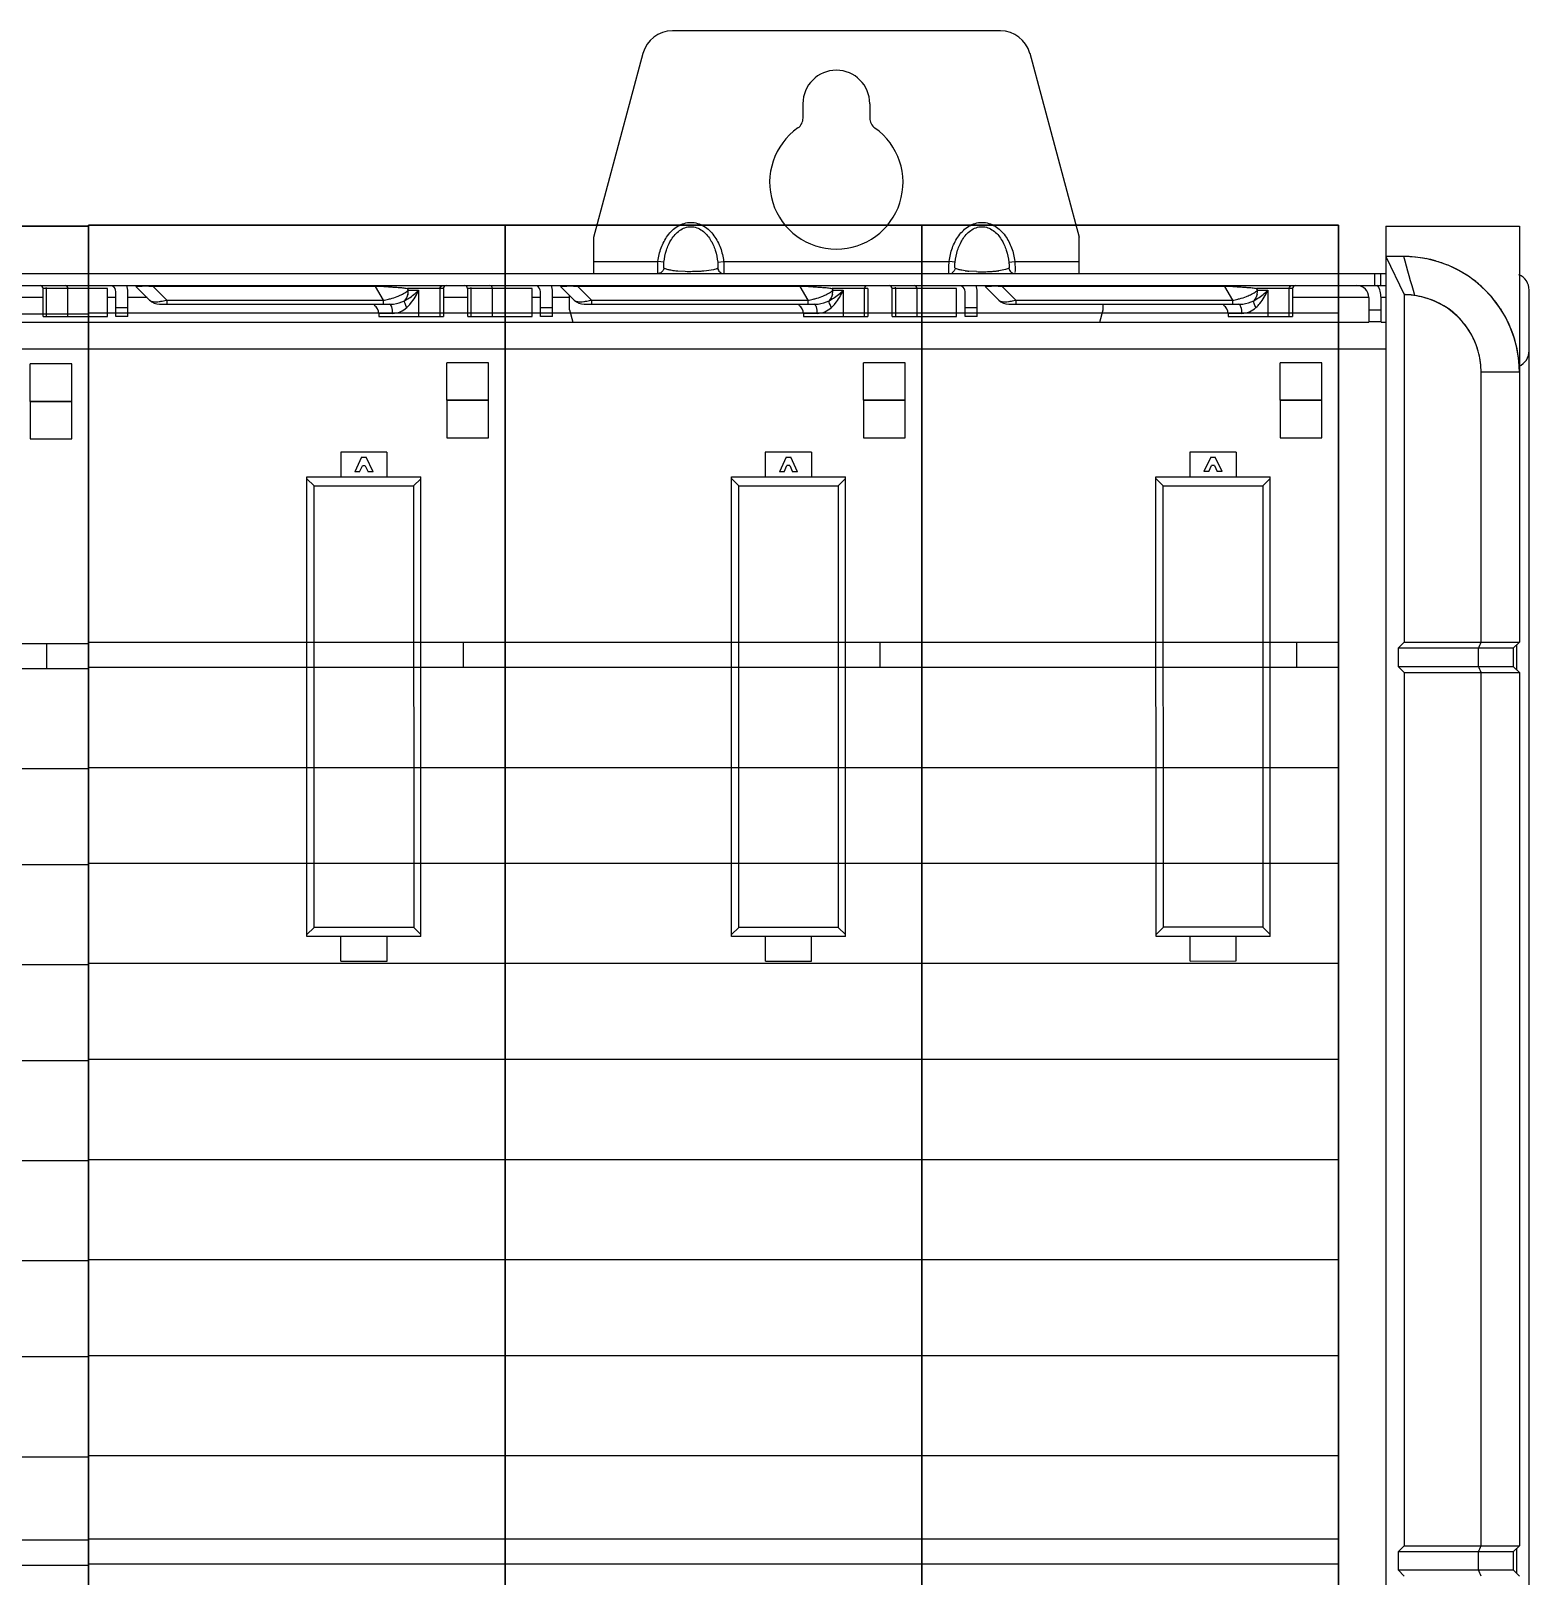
# Model space of a CAD drawing. Header units: millimetres. Extents: x 30557 to 235556, y -116603 to -73383.
# Drawn here: x 124120.8 to 124269.3, y -75190.3 to -75037.1 of the extents above; entities that cross this region are included whole.
import ezdxf

# ---------------------------------------------------------------- set-up
doc = ezdxf.new("R2010")
doc.units = ezdxf.units.MM

# ---------------------------------------------------------------- blocks, each defined once
blk = doc.blocks.new('1756-A10-Z')
at = {"color": 7, "linetype": 'Continuous'}
for p, q in [((355.83, 24.85), (328.72, 24.85)), ((322.23, 7.81), (326.3, 22.99)), ((358.25, 22.99), (362.32, 7.81)), ((339.52, 17.64), (339.52, 18.83)), ((345.03, 18.83), (345.03, 17.64)), ((322.23, 4.8), (322.23, 7.81)), ((362.32, 4.8), (362.32, 7.81)), ((387.68, 8.71), (398.7, 8.71)), ((387.68, 8.71), (387.68, -136.42)), ((398.7, 8.71), (398.7, -25.67)), ((389.15, 6.2), (387.68, 6.2)), ((387.68, 6.2), (389.18, 3.05)), ((211.64, 4.8), (387.68, 4.8)), ((386.73, 4.8), (386.73, 3.8)), ((211.64, 3.8), (387.68, 3.8)), ((276.73, 1.25), (276.73, 3.55)), ((282.05, 1.25), (282.05, 3.55)), ((282.74, 1.25), (282.74, 3.3)), ((283.74, 1.25), (283.74, 3.3)), ((284.4, 3.72), (285.53, 2.59)), ((309.8, 3.55), (309.8, 1.25)), ((311.81, 1.25), (311.81, 3.55)), ((317.13, 1.25), (317.13, 3.55)), ((317.82, 1.25), (317.82, 3.3)), ((318.82, 1.25), (318.82, 3.3)), ((319.48, 3.72), (320.61, 2.59)), ((320.22, 1.79), (320.22, 2.98)), ((344.88, 3.55), (344.88, 1.25)), ((346.88, 1.25), (346.88, 3.55)), ((352.21, 1.25), (352.21, 3.55)), ((352.9, 1.25), (352.9, 3.3)), ((353.9, 1.25), (353.9, 3.3)), ((354.56, 3.72), (355.69, 2.59)), ((379.96, 3.55), (379.96, 1.25)), ((386.27, 2.8), (386.27, 0.79)), ((387.28, 0.79), (387.28, 2.8)), ((389.18, 3.05), (389.18, -25.67)), ((399.5, -131.13), (399.5, 3.42)), ((286.35, 2.25), (305.35, 2.25)), ((304.47, 1.5), (304.47, 1.25)), ((320.22, 1.79), (320.5, 0.78)), ((321.43, 2.25), (340.43, 2.25)), ((339.55, 1.5), (339.55, 1.25)), ((356.51, 2.25), (375.51, 2.25)), ((364.05, 0.78), (364.32, 1.79)), ((364.32, 1.79), (364.32, 2.25)), ((374.63, 1.5), (374.63, 1.25)), ((212.35, 0.78), (386.27, 0.78)), ((276.73, 1.25), (282.05, 1.25)), ((283.74, 1.25), (282.74, 1.25)), ((304.47, 1.25), (309.8, 1.25)), ((311.81, 1.25), (317.13, 1.25)), ((318.82, 1.25), (317.82, 1.25)), ((339.55, 1.25), (344.88, 1.25)), ((346.88, 1.25), (352.21, 1.25)), ((353.9, 1.25), (352.9, 1.25)), ((374.63, 1.25), (379.96, 1.25)), ((387.28, 0.79), (386.27, 0.79)), ((387.28, 0.78), (387.68, 0.78)), ((211.64, -1.44), (387.68, -1.42)), ((395.54, -25.67), (395.54, -3.35)), ((305.14, -9.98), (301.32, -9.98)), ((301.32, -9.98), (301.32, -12.01)), ((305.14, -9.98), (305.14, -12.01)), ((340.22, -9.97), (336.4, -9.97)), ((336.4, -9.97), (336.4, -12)), ((340.22, -9.97), (340.22, -12)), ((375.3, -9.97), (371.48, -9.97)), ((371.48, -9.97), (371.48, -12)), ((375.3, -9.97), (375.3, -12)), ((303.04, -10.38), (302.48, -11.58)), ((302.88, -11.58), (303.11, -11.09)), ((303.04, -10.38), (303.42, -10.38)), ((303.35, -11.09), (303.11, -11.09)), ((303.35, -11.09), (303.58, -11.58)), ((303.99, -11.58), (303.42, -10.38)), ((338.12, -10.37), (337.56, -11.58)), ((337.96, -11.58), (338.19, -11.08)), ((338.12, -10.37), (338.5, -10.37)), ((338.43, -11.08), (338.19, -11.08)), ((338.43, -11.08), (338.66, -11.58)), ((339.06, -11.58), (338.5, -10.37)), ((373.2, -10.37), (372.64, -11.57)), ((373.04, -11.57), (373.27, -11.08)), ((373.2, -10.37), (373.58, -10.37)), ((373.51, -11.08), (373.27, -11.08)), ((373.51, -11.08), (373.74, -11.57)), ((374.14, -11.57), (373.58, -10.37)), ((298.52, -12.01), (307.94, -12.01)), ((298.53, -49.99), (298.52, -12.01)), ((298.52, -12.16), (299.12, -12.76)), ((299.12, -12.76), (307.34, -12.76)), ((299.13, -49.24), (299.12, -12.76)), ((302.88, -11.58), (302.48, -11.58)), ((303.99, -11.58), (303.58, -11.58)), ((307.94, -12.16), (307.34, -12.76)), ((307.34, -12.76), (307.35, -49.24)), ((307.95, -49.99), (307.94, -12.01)), ((333.6, -12), (343.02, -12)), ((333.61, -49.99), (333.6, -12)), ((333.6, -12.15), (334.2, -12.76)), ((334.2, -12.76), (342.42, -12.75)), ((334.21, -49.24), (334.2, -12.76)), ((337.96, -11.58), (337.56, -11.58)), ((339.06, -11.58), (338.66, -11.58)), ((343.02, -12.15), (342.42, -12.75)), ((342.42, -12.75), (342.43, -49.24)), ((343.03, -49.99), (343.02, -12)), ((368.68, -12), (378.1, -12)), ((368.69, -49.99), (368.68, -12)), ((368.68, -12.15), (369.28, -12.75)), ((369.28, -12.75), (377.5, -12.75)), ((369.29, -49.23), (369.28, -12.75)), ((373.04, -11.57), (372.64, -11.57)), ((374.14, -11.57), (373.74, -11.57)), ((378.1, -12.15), (377.5, -12.75)), ((377.5, -12.75), (377.51, -49.23)), ((378.11, -49.98), (378.1, -12)), ((388.68, -26.17), (389.18, -25.67)), ((398.2, -26.17), (388.68, -26.17)), ((388.68, -26.17), (388.68, -27.67)), ((389.18, -25.67), (398.7, -25.67)), ((395.32, -27.67), (395.32, -26.17)), ((398.7, -25.67), (398.2, -26.17)), ((398.2, -26.17), (398.2, -27.67)), ((398.5, -27.97), (398.5, -25.87)), ((388.68, -27.67), (398.2, -27.67)), ((388.68, -27.67), (389.18, -28.17)), ((398.2, -27.67), (398.7, -28.17)), ((389.18, -28.17), (398.7, -28.17)), ((389.18, -28.17), (389.18, -100.34)), ((395.54, -100.34), (395.54, -28.17)), ((398.7, -28.17), (398.7, -100.34)), ((298.53, -49.84), (299.13, -49.24)), ((307.35, -49.24), (299.13, -49.24)), ((307.95, -49.84), (307.35, -49.24)), ((333.61, -49.84), (334.21, -49.24)), ((342.43, -49.24), (334.21, -49.24)), ((343.03, -49.84), (342.43, -49.24)), ((368.69, -49.84), (369.29, -49.23)), ((377.51, -49.23), (369.29, -49.23)), ((378.11, -49.83), (377.51, -49.23)), ((307.95, -49.99), (298.53, -49.99)), ((301.33, -52.02), (301.33, -49.99)), ((305.15, -52.02), (305.15, -49.99)), ((343.03, -49.99), (333.61, -49.99)), ((336.41, -52.02), (336.41, -49.99)), ((340.23, -52.02), (340.23, -49.99)), ((378.11, -49.98), (368.69, -49.99)), ((371.49, -52.02), (371.49, -49.99)), ((375.31, -52.01), (375.31, -49.99)), ((301.33, -52.02), (305.15, -52.02)), ((336.41, -52.02), (340.23, -52.02)), ((371.49, -52.02), (375.31, -52.01)), ((388.68, -100.84), (389.18, -100.34)), ((398.2, -100.84), (388.68, -100.84)), ((388.68, -100.84), (388.68, -102.34)), ((389.18, -100.34), (398.7, -100.34)), ((395.32, -102.34), (395.32, -100.84)), ((398.7, -100.34), (398.2, -100.84)), ((398.2, -100.84), (398.2, -102.34)), ((398.5, -102.64), (398.5, -100.54)), ((388.68, -102.34), (398.2, -102.34)), ((388.68, -102.34), (389.18, -102.84)), ((398.2, -102.34), (398.7, -102.84))]:
    blk.add_line(p, q, dxfattribs=at)
at = {"color": 9, "linetype": 'Continuous'}
for p, q in [((322.23, 5.8), (327.53, 5.8)), ((328.03, 5.74), (327.53, 5.8)), ((332.47, 5.74), (332.96, 5.8)), ((332.96, 5.8), (351.59, 5.8)), ((352.08, 5.74), (351.59, 5.8)), ((352.11, 5.22), (352.08, 5.24)), ((352.21, 5.17), (352.11, 5.22)), ((356.52, 5.74), (357.01, 5.8)), ((357.01, 5.8), (362.32, 5.8)), ((329.79, 4.95), (329.17, 4.99)), ((352.92, 5.02), (352.64, 5.06)), ((353.84, 4.95), (353.22, 4.99)), ((387.24, 4.8), (387.24, 3.8)), ((276.73, 2.8), (274.72, 2.8)), ((282.05, 3.55), (276.73, 3.55)), ((276.99, 3.55), (276.99, 1.25)), ((278.78, 1.25), (278.78, 3.55)), ((282.74, 2.8), (282.05, 2.8)), ((285.33, 2.8), (283.74, 2.8)), ((304.18, 3.72), (285.82, 3.72)), ((286.95, 2.59), (285.82, 3.72)), ((286.95, 2.59), (304.83, 2.59)), ((286.95, 2.59), (286.95, 2.25)), ((304.18, 3.72), (304.83, 2.59)), ((304.83, 2.59), (304.83, 2.25)), ((309.8, 3.55), (306.84, 3.55)), ((306.92, 3.41), (306.84, 3.55)), ((306.92, 3.41), (307.75, 3.41)), ((307.75, 3.41), (307.75, 1.25)), ((309.53, 1.25), (309.53, 3.55)), ((311.81, 2.8), (309.8, 2.8)), ((317.13, 3.55), (311.81, 3.55)), ((312.07, 3.55), (312.07, 1.25)), ((313.86, 1.25), (313.86, 3.55)), ((317.82, 2.8), (317.13, 2.8)), ((320.22, 2.8), (318.82, 2.8)), ((339.26, 3.72), (320.9, 3.72)), ((322.03, 2.59), (320.9, 3.72)), ((322.03, 2.59), (339.91, 2.59)), ((322.03, 2.59), (322.03, 2.25)), ((339.26, 3.72), (339.91, 2.59)), ((339.91, 2.59), (339.91, 2.25)), ((344.88, 3.55), (341.92, 3.55)), ((342, 3.41), (341.92, 3.55)), ((342, 3.41), (342.83, 3.41)), ((342.83, 3.41), (342.83, 1.25)), ((344.61, 1.25), (344.61, 3.55)), ((352.21, 3.55), (346.88, 3.55)), ((347.15, 3.55), (347.15, 1.25)), ((348.94, 1.25), (348.94, 3.55)), ((374.34, 3.72), (355.98, 3.72)), ((357.11, 2.59), (355.98, 3.72)), ((357.11, 2.59), (374.99, 2.59)), ((357.11, 2.59), (357.11, 2.25)), ((374.34, 3.72), (374.99, 2.59)), ((374.99, 2.59), (374.99, 2.25)), ((379.96, 3.55), (376.99, 3.55)), ((377.08, 3.41), (376.99, 3.55)), ((377.08, 3.41), (377.91, 3.41)), ((377.91, 3.41), (377.91, 1.25)), ((379.69, 1.25), (379.69, 3.55)), ((386.27, 2.8), (379.96, 2.8)), ((387.68, 2.8), (387.28, 2.8)), ((282.74, 2), (283.74, 2)), ((305.62, 1.5), (304.47, 1.5)), ((317.82, 2), (318.82, 2)), ((340.7, 1.5), (339.55, 1.5)), ((352.9, 2), (353.9, 2)), ((375.77, 1.5), (374.63, 1.5)), ((386.27, 1.79), (387.28, 1.79)), ((398.7, -3.35), (395.54, -3.35))]:
    blk.add_line(p, q, dxfattribs=at)
at = {"color": 7, "linetype": 'Continuous'}
for centre, radius, start, end in [((328.72, 22.34), 2.51, 90, 165), ((355.83, 22.34), 2.51, 15, 90), ((342.27, 18.83), 2.76, 0, 180), ((342.27, 12.32), 5.51, 125.2344, 54.7093), ((338.52, 17.64), 1, 305.2344, 0), ((346.03, 17.64), 1, 180, 234.7656), ((389.14, -3.36), 9.56, 78.8814, 89.9549), ((389.15, -3.35), 9.55, 0, 90), ((389.13, -3.46), 9.67, 74.2234, 78.9003), ((389.15, -3.37), 9.57, 67.5257, 74.2309), ((389.19, -3.28), 9.48, 61.945, 67.5057), ((389.15, -3.34), 9.54, 55.9434, 61.942), ((389.13, -3.37), 9.58, 48.7747, 55.9401), ((389.14, -3.36), 9.56, 44.4925, 48.772), ((398.13, 3.42), 1.38, 0, 67.3162), ((276.48, 3.55), 0.251, 0, 90), ((282.24, 3.3), 0.501, 0, 59.8811), ((282.24, 3.3), 1.5, 0, 19.7047), ((286.35, 3.41), 1.15, 225.0001, 270), ((310.05, 3.55), 0.251, 90, 180), ((311.55, 3.55), 0.251, 0, 90), ((317.32, 3.3), 0.501, 0, 59.8811), ((317.32, 3.3), 1.5, 0, 19.7047), ((321.43, 3.41), 1.15, 225.0001, 270), ((346.63, 3.55), 0.251, 0, 90), ((352.4, 3.3), 0.501, 0, 59.8811), ((352.4, 3.3), 1.5, 0, 19.7047), ((356.51, 3.41), 1.15, 225.0001, 270), ((380.21, 3.55), 0.251, 90, 180), ((385.27, 2.8), 1, 0, 90), ((385.27, 2.8), 2, 0, 30.6086), ((389.15, -3.36), 6.4, 81.7965, 89.7258), ((389.15, -3.34), 6.39, 88.9647, 89.7305), ((389.15, -3.35), 6.39, 87.0836, 88.9645), ((389.15, -3.35), 6.4, 84.4388, 87.0836), ((389.15, -3.35), 6.39, 82.5776, 84.4388), ((389.15, -3.34), 6.39, 81.7918, 82.5774), ((389.14, -3.38), 6.42, 68.205, 81.7517), ((389.15, -3.35), 6.39, 0, 81.7918), ((389.16, -3.34), 6.38, 60.4017, 68.2029), ((389.13, -3.37), 9.58, 34.5763, 44.4814), ((303.72, 1.5), 0.752, 0, 60), ((338.8, 1.5), 0.752, 0, 60), ((373.88, 1.5), 0.752, 0, 60), ((389.15, -3.34), 6.39, 54.5269, 60.3796), ((389.13, -3.37), 6.43, 42.1146, 54.524), ((389.15, -3.35), 9.55, 33.1022, 34.5673), ((389.19, -3.33), 9.51, 22.0132, 33.1008), ((389.19, -3.31), 6.34, 40.8974, 42.085), ((389.12, -3.36), 6.42, 27.2727, 40.8563), ((389.23, -3.31), 9.47, 21.6924, 21.9883), ((389.1, -3.36), 9.6, 0.0592, 21.7041), ((389.15, -3.35), 6.39, 21.898, 27.2685), ((389.16, -3.34), 6.38, 13.5904, 21.8762), ((389.12, -3.35), 6.42, 0.0402, 13.5877), ((398.13, -1.59), 1.38, 292.6838, 0), ((166.52, 75.41), 250.34, 336.0607, 336.1861), ((166.52, -129.25), 250.34, 23.8139, 23.9393), ((166.52, 0.74), 250.34, 336.0607, 336.1861), ((166.52, -203.92), 250.34, 23.8139, 23.9393)]:
    blk.add_arc(centre, radius, start, end, dxfattribs=at)
at = {"color": 9, "linetype": 'Continuous'}
for centre, radius, start, end in [((48.49, -92.04), 354.54, 15.5462, 16.0875), ((353.94, 13.47), 8.51, 263.1212, 265.1579), ((354.3, 18.7), 13.76, 268.0953, 273.228), ((354.46, 15.83), 10.88, 273.2634, 274.8959), ((354.67, 13.43), 8.47, 274.8716, 276.9097), ((284.56, -21.98), 25.73, 88.202, 89.1685), ((283.93, -43.01), 46.77, 87.688, 88.246), ((285.09, 10.78), 8.39, 282.3932, 282.8104), ((303.03, -33.72), 37.47, 87.1671, 88.2388), ((303.96, 8.21), 5.69, 278.8504, 283.2915), ((302.84, -37.74), 41.49, 86.6564, 87.1871), ((302.93, -36.35), 40.09, 86.0929, 86.6603), ((303.92, 8.4), 5.88, 283.2481, 284.8125), ((304, 8.12), 5.59, 284.7498, 290.9039), ((303.25, -31.65), 35.38, 85.448, 86.099), ((303.87, -23.97), 27.68, 84.6353, 85.4601), ((304.77, -14.5), 18.16, 83.4666, 84.667), ((305.59, 3.41), 1.32, 345.1743, 0.0043), ((319.64, -21.98), 25.73, 88.202, 89.1685), ((319.01, -43.01), 46.77, 87.688, 88.246), ((320.17, 10.78), 8.39, 282.3932, 282.8104), ((338.11, -33.72), 37.47, 87.1671, 88.2388), ((339.04, 8.21), 5.69, 278.8504, 283.2915), ((337.92, -37.74), 41.49, 86.6564, 87.1871), ((338.01, -36.35), 40.09, 86.0929, 86.6603), ((339, 8.4), 5.88, 283.2481, 284.8125), ((339.08, 8.12), 5.59, 284.7498, 290.9039), ((338.33, -31.65), 35.38, 85.448, 86.099), ((338.95, -23.97), 27.68, 84.6353, 85.4601), ((339.85, -14.5), 18.16, 83.4666, 84.667), ((340.67, 3.41), 1.32, 345.1743, 0.0043), ((354.72, -21.98), 25.73, 88.202, 89.1685), ((354.09, -43.01), 46.77, 87.688, 88.246), ((355.25, 10.78), 8.39, 282.3932, 282.8104), ((373.19, -33.72), 37.47, 87.1671, 88.2388), ((374.12, 8.21), 5.69, 278.8504, 283.2915), ((373, -37.74), 41.49, 86.6564, 87.1871), ((373.09, -36.35), 40.09, 86.0929, 86.6603), ((374.08, 8.4), 5.88, 283.2481, 284.8125), ((374.16, 8.12), 5.59, 284.7498, 290.9039), ((373.41, -31.65), 35.38, 85.448, 86.099), ((374.03, -23.97), 27.68, 84.6353, 85.4601), ((374.93, -14.5), 18.16, 83.4666, 84.667), ((375.75, 3.41), 1.32, 345.1743, 0.0043)]:
    blk.add_arc(centre, radius, start, end, dxfattribs=at)
for points, knots in [([(327.53, 5.8), (327.58, 6.18), (327.76, 6.93), (328.28, 7.95), (329.11, 8.78), (330.25, 9.14), (331.39, 8.78), (332.21, 7.95), (332.74, 6.93), (332.91, 6.18), (332.96, 5.8)], [0, 0, 0, 0, 0.125467, 0.250797, 0.375761, 0.499997, 0.624234, 0.7492, 0.874531, 1, 1, 1, 1]), ([(351.59, 5.8), (351.64, 6.18), (351.81, 6.93), (352.34, 7.95), (353.16, 8.78), (354.3, 9.14), (355.44, 8.78), (356.27, 7.95), (356.79, 6.93), (356.97, 6.18), (357.01, 5.8)], [0, 0, 0, 0, 0.125467, 0.250797, 0.375761, 0.499997, 0.624234, 0.7492, 0.874531, 1, 1, 1, 1]), ([(328.03, 5.74), (328.06, 6.07), (328.2, 6.72), (328.6, 7.64), (329.26, 8.41), (330.25, 8.79), (331.24, 8.41), (331.89, 7.64), (332.3, 6.72), (332.43, 6.07), (332.47, 5.74)], [0, 0, 0, 0, 0.125379, 0.250713, 0.375821, 0.499999, 0.624176, 0.749286, 0.87462, 1, 1, 1, 1]), ([(352.08, 5.74), (352.12, 6.07), (352.25, 6.72), (352.66, 7.64), (353.31, 8.41), (354.3, 8.79), (355.29, 8.41), (355.94, 7.64), (356.35, 6.72), (356.48, 6.07), (356.52, 5.74)], [0, 0, 0, 0, 0.125379, 0.250713, 0.375821, 0.499999, 0.624176, 0.749286, 0.87462, 1, 1, 1, 1]), ([(327.53, 4.8), (327.53, 4.8), (327.52, 4.84), (327.51, 4.92), (327.51, 5.14), (327.51, 5.44), (327.53, 5.67), (327.53, 5.8)], [0, 0, 0, 0, 0.021757, 0.07877, 0.294918, 0.618419, 1, 1, 1, 1]), ([(328.03, 5.24), (328.01, 5.25), (328.01, 5.32), (328, 5.47), (328.01, 5.63), (328.03, 5.74)], [0, 0, 0, 0, 0.110924, 0.332358, 1, 1, 1, 1]), ([(328.15, 5.17), (328.14, 5.18), (328.09, 5.19), (328.05, 5.22), (328.03, 5.24)], [0, 0, 0, 0, 0.30458, 1, 1, 1, 1]), ([(328.59, 5.06), (328.54, 5.07), (328.4, 5.1), (328.25, 5.13), (328.15, 5.17)], [0, 0, 0, 0, 0.312595, 1, 1, 1, 1]), ([(332.47, 5.24), (332.37, 5.16), (331.97, 5.07), (331.6, 5.01), (331.33, 4.99)], [0, 0, 0, 0, 0.316832, 1, 1, 1, 1]), ([(332.47, 5.74), (332.48, 5.63), (332.49, 5.47), (332.48, 5.32), (332.48, 5.25), (332.47, 5.24)], [0, 0, 0, 0, 0.667567, 0.889054, 1, 1, 1, 1]), ([(332.47, 5.24), (332.48, 5.12), (332.6, 4.89), (332.84, 4.8), (332.96, 4.8)], [0, 0, 0, 0, 0.501133, 1, 1, 1, 1]), ([(332.96, 5.8), (332.97, 5.67), (332.98, 5.44), (332.98, 5.14), (332.98, 4.92), (332.97, 4.84), (332.97, 4.8), (332.96, 4.8)], [0, 0, 0, 0, 0.38158, 0.705082, 0.92123, 0.978243, 1, 1, 1, 1]), ([(351.57, 5.09), (351.57, 5.14), (351.57, 5.38), (351.58, 5.62), (351.59, 5.8)], [0, 0, 0, 0, 0.214221, 1, 1, 1, 1]), ([(352.08, 5.24), (352.07, 5.25), (352.07, 5.32), (352.06, 5.47), (352.07, 5.63), (352.08, 5.74)], [0, 0, 0, 0, 0.110924, 0.332358, 1, 1, 1, 1]), ([(352.64, 5.06), (352.6, 5.07), (352.45, 5.1), (352.3, 5.13), (352.21, 5.17)], [0, 0, 0, 0, 0.312595, 1, 1, 1, 1]), ([(356.52, 5.24), (356.45, 5.18), (356.16, 5.09), (355.88, 5.04), (355.68, 5.02)], [0, 0, 0, 0, 0.333374, 1, 1, 1, 1]), ([(356.52, 5.74), (356.53, 5.63), (356.55, 5.47), (356.53, 5.32), (356.54, 5.25), (356.52, 5.24)], [0, 0, 0, 0, 0.667567, 0.889054, 1, 1, 1, 1]), ([(356.52, 5.24), (356.54, 5.12), (356.65, 4.89), (356.9, 4.8), (357.01, 4.8)], [0, 0, 0, 0, 0.501133, 1, 1, 1, 1]), ([(357.01, 5.8), (357.02, 5.71), (357.03, 5.4), (357.05, 5.09), (357.03, 4.88)], [0, 0, 0, 0, 0.314008, 1, 1, 1, 1]), ([(329.17, 4.99), (329.11, 4.99), (328.92, 5.01), (328.73, 5.04), (328.59, 5.06)], [0, 0, 0, 0, 0.28772, 1, 1, 1, 1]), ([(331.33, 4.99), (331.22, 4.98), (330.71, 4.95), (330.19, 4.94), (329.79, 4.95)], [0, 0, 0, 0, 0.220188, 1, 1, 1, 1]), ([(351.59, 4.8), (351.58, 4.8), (351.57, 4.84), (351.57, 4.92), (351.57, 5.02), (351.57, 5.09)], [0, 0, 0, 0, 0.073771, 0.267092, 1, 1, 1, 1]), ([(278.78, 3.55), (278.78, 3.61), (278.74, 3.74), (278.62, 3.8), (278.56, 3.8)], [0, 0, 0, 0, 0.525326, 1, 1, 1, 1]), ([(284.4, 3.72), (284.38, 3.75), (284.73, 3.74), (284.79, 3.75), (284.93, 3.75)], [0, 0, 0, 0, 0.195962, 1, 1, 1, 1]), ([(285.53, 2.59), (285.61, 2.52), (285.89, 2.45), (286.16, 2.46), (286.33, 2.48)], [0, 0, 0, 0, 0.375942, 1, 1, 1, 1]), ([(286.33, 2.48), (286.37, 2.49), (286.56, 2.51), (286.75, 2.55), (286.89, 2.58)], [0, 0, 0, 0, 0.235343, 1, 1, 1, 1]), ([(305.99, 2.9), (306.04, 2.92), (306.22, 2.99), (306.39, 3.07), (306.51, 3.13)], [0, 0, 0, 0, 0.264377, 1, 1, 1, 1]), ([(306.51, 3.13), (306.55, 3.16), (306.69, 3.24), (306.83, 3.33), (306.92, 3.41)], [0, 0, 0, 0, 0.274333, 1, 1, 1, 1]), ([(306.59, 2.55), (306.71, 2.61), (307.13, 2.85), (307.51, 3.15), (307.75, 3.41)], [0, 0, 0, 0, 0.27955, 1, 1, 1, 1]), ([(306.78, 1.99), (306.9, 2.09), (307.29, 2.51), (307.59, 3.02), (307.75, 3.41)], [0, 0, 0, 0, 0.264122, 1, 1, 1, 1]), ([(309.53, 3.55), (309.53, 3.61), (309.57, 3.74), (309.69, 3.8), (309.75, 3.8)], [0, 0, 0, 0, 0.525326, 1, 1, 1, 1]), ([(313.86, 3.55), (313.86, 3.61), (313.82, 3.74), (313.7, 3.8), (313.64, 3.8)], [0, 0, 0, 0, 0.525326, 1, 1, 1, 1]), ([(319.48, 3.72), (319.46, 3.75), (319.81, 3.74), (319.87, 3.75), (320.01, 3.75)], [0, 0, 0, 0, 0.195962, 1, 1, 1, 1]), ([(320.61, 2.59), (320.69, 2.52), (320.97, 2.45), (321.24, 2.46), (321.41, 2.48)], [0, 0, 0, 0, 0.375942, 1, 1, 1, 1]), ([(321.41, 2.48), (321.45, 2.49), (321.64, 2.51), (321.83, 2.55), (321.97, 2.58)], [0, 0, 0, 0, 0.235343, 1, 1, 1, 1]), ([(341.07, 2.9), (341.12, 2.92), (341.29, 2.99), (341.47, 3.07), (341.59, 3.13)], [0, 0, 0, 0, 0.264377, 1, 1, 1, 1]), ([(341.59, 3.13), (341.63, 3.16), (341.77, 3.24), (341.91, 3.33), (342, 3.41)], [0, 0, 0, 0, 0.274333, 1, 1, 1, 1]), ([(341.67, 2.55), (341.79, 2.61), (342.21, 2.85), (342.59, 3.15), (342.83, 3.41)], [0, 0, 0, 0, 0.27955, 1, 1, 1, 1]), ([(341.86, 1.99), (341.98, 2.09), (342.37, 2.51), (342.67, 3.02), (342.83, 3.41)], [0, 0, 0, 0, 0.264122, 1, 1, 1, 1]), ([(344.61, 3.55), (344.61, 3.61), (344.65, 3.74), (344.77, 3.8), (344.83, 3.8)], [0, 0, 0, 0, 0.525326, 1, 1, 1, 1]), ([(348.94, 3.55), (348.94, 3.61), (348.9, 3.74), (348.78, 3.8), (348.72, 3.8)], [0, 0, 0, 0, 0.525326, 1, 1, 1, 1]), ([(354.56, 3.72), (354.54, 3.75), (354.89, 3.74), (354.95, 3.75), (355.09, 3.75)], [0, 0, 0, 0, 0.195962, 1, 1, 1, 1]), ([(355.69, 2.59), (355.77, 2.52), (356.05, 2.45), (356.32, 2.46), (356.48, 2.48)], [0, 0, 0, 0, 0.375942, 1, 1, 1, 1]), ([(356.48, 2.48), (356.53, 2.49), (356.72, 2.51), (356.91, 2.55), (357.05, 2.58)], [0, 0, 0, 0, 0.235343, 1, 1, 1, 1]), ([(376.15, 2.9), (376.2, 2.92), (376.37, 2.99), (376.55, 3.07), (376.67, 3.13)], [0, 0, 0, 0, 0.264377, 1, 1, 1, 1]), ([(376.67, 3.13), (376.71, 3.16), (376.85, 3.24), (376.99, 3.33), (377.08, 3.41)], [0, 0, 0, 0, 0.274333, 1, 1, 1, 1]), ([(376.75, 2.55), (376.87, 2.61), (377.29, 2.85), (377.67, 3.15), (377.91, 3.41)], [0, 0, 0, 0, 0.27955, 1, 1, 1, 1]), ([(376.94, 1.99), (377.06, 2.09), (377.45, 2.51), (377.75, 3.02), (377.91, 3.41)], [0, 0, 0, 0, 0.264122, 1, 1, 1, 1]), ([(379.69, 3.55), (379.69, 3.61), (379.73, 3.74), (379.85, 3.8), (379.91, 3.8)], [0, 0, 0, 0, 0.525326, 1, 1, 1, 1]), ([(305.35, 2.25), (305.46, 2.25), (305.89, 2.28), (306.31, 2.4), (306.59, 2.55)], [0, 0, 0, 0, 0.257647, 1, 1, 1, 1]), ([(305.62, 1.5), (305.61, 1.68), (305.6, 1.92), (305.45, 2.25), (305.35, 2.25)], [0, 0, 0, 0, 0.650744, 1, 1, 1, 1]), ([(306.78, 1.99), (306.73, 2.1), (306.64, 2.27), (306.58, 2.47), (306.59, 2.55)], [0, 0, 0, 0, 0.596406, 1, 1, 1, 1]), ([(340.43, 2.25), (340.54, 2.25), (340.97, 2.28), (341.39, 2.4), (341.67, 2.55)], [0, 0, 0, 0, 0.257647, 1, 1, 1, 1]), ([(340.7, 1.5), (340.69, 1.68), (340.68, 1.92), (340.53, 2.25), (340.43, 2.25)], [0, 0, 0, 0, 0.650744, 1, 1, 1, 1]), ([(341.86, 1.99), (341.81, 2.1), (341.72, 2.27), (341.66, 2.47), (341.67, 2.55)], [0, 0, 0, 0, 0.596406, 1, 1, 1, 1]), ([(375.51, 2.25), (375.62, 2.25), (376.05, 2.28), (376.47, 2.4), (376.75, 2.55)], [0, 0, 0, 0, 0.257647, 1, 1, 1, 1]), ([(375.77, 1.5), (375.77, 1.68), (375.76, 1.92), (375.61, 2.25), (375.51, 2.25)], [0, 0, 0, 0, 0.650744, 1, 1, 1, 1]), ([(376.94, 1.99), (376.88, 2.1), (376.8, 2.27), (376.74, 2.47), (376.75, 2.55)], [0, 0, 0, 0, 0.596406, 1, 1, 1, 1])]:
    blk.add_open_spline(points, degree=3, knots=knots, dxfattribs=at)
for points in [[(328.03, 5.24), (328.02, 5.16), (327.99, 5.08), (327.94, 5.02)], [(352.08, 5.24), (352.07, 5.16), (352.04, 5.08), (352, 5.02)], [(327.94, 5.02), (327.86, 4.89), (327.69, 4.8), (327.53, 4.8)], [(352, 5.02), (351.95, 4.95), (351.89, 4.9), (351.82, 4.86)], [(276.97, 3.67), (276.98, 3.63), (276.99, 3.59), (276.99, 3.55)], [(306.87, 3.07), (306.82, 2.88), (306.72, 2.69), (306.59, 2.55)], [(312.04, 3.67), (312.06, 3.63), (312.07, 3.59), (312.07, 3.55)], [(341.95, 3.07), (341.9, 2.88), (341.8, 2.69), (341.67, 2.55)], [(347.12, 3.67), (347.14, 3.63), (347.15, 3.59), (347.15, 3.55)], [(377.03, 3.07), (376.98, 2.88), (376.88, 2.69), (376.75, 2.55)], [(305.62, 1.5), (306.04, 1.5), (306.47, 1.71), (306.78, 1.99)], [(340.7, 1.5), (341.12, 1.5), (341.55, 1.71), (341.86, 1.99)], [(375.77, 1.5), (376.2, 1.5), (376.63, 1.71), (376.94, 1.99)]]:
    blk.add_open_spline(points, degree=3, dxfattribs=at)
blk = doc.blocks.new('1756-IO-Z')
for p, q in [((0, -142.68), (0, 0)), ((0, 0), (34.42, 0)), ((34.42, 0), (0, 0)), ((0, 0), (0, -142.68)), ((34.42, 0), (0, 0)), ((34.42, 0), (34.42, -142.68)), ((34.42, -142.68), (34.42, 0)), ((0, -7.24), (34.42, -7.24)), ((29.61, -14.47), (29.61, -11.38)), ((33.05, -11.38), (29.61, -11.38)), ((33.05, -14.47), (33.05, -11.38)), ((33.05, -14.47), (29.61, -14.47)), ((29.61, -14.47), (29.61, -17.58)), ((29.61, -14.47), (33.05, -14.47)), ((29.61, -14.47), (29.61, -17.58)), ((33.05, -17.58), (33.05, -14.47)), ((33.05, -17.58), (33.05, -14.47)), ((29.61, -17.58), (33.05, -17.58)), ((29.61, -17.58), (33.05, -17.58)), ((0, -34.47), (34.42, -34.47)), ((30.98, -36.54), (30.98, -34.47)), ((0, -36.54), (34.42, -36.54)), ((0, -44.81), (34.42, -44.81)), ((0, -52.73), (34.42, -52.73)), ((0, -61), (34.42, -61)), ((0, -68.93), (34.42, -68.93)), ((0, -77.2), (34.42, -77.2)), ((0, -85.47), (34.42, -85.47)), ((0, -93.4), (34.42, -93.4)), ((0, -101.68), (34.42, -101.68)), ((0, -108.56), (34.42, -108.56)), ((0, -110.63), (34.42, -110.63)), ((0, -117.53), (34.42, -117.53)), ((0, -125.45), (34.42, -125.45)), ((0, -133.72), (34.42, -133.72)), ((30.98, -142.68), (30.98, -140.27)), ((34.42, -140.27), (30.98, -140.27)), ((34.42, -142.68), (0, -142.68)), ((0, -142.68), (34.42, -142.68)), ((0, -144.74), (0, -142.68)), ((0, -142.68), (0, -144.74)), ((34.42, -144.74), (34.42, -142.68)), ((34.42, -142.68), (34.42, -144.74)), ((34.42, -144.74), (0, -144.74)), ((0, -144.74), (34.42, -144.74))]:
    blk.add_line(p, q)

msp = doc.modelspace()

# ---------------------------------------------------------------- block references
at = {"xscale": 1.2, "yscale": 1.2, "zscale": 1.2}
for name, p in [('1756-A10-Z', (123789.9, -75066.88)), ('1756-IO-Z', (124085.17, -75056.44)), ('1756-IO-Z', (124126.48, -75056.33)), ('1756-IO-Z', (124167.79, -75056.33)), ('1756-IO-Z', (124209.1, -75056.33))]:
    msp.add_blockref(name, p, dxfattribs=at)

doc.saveas('drawing.dxf')
